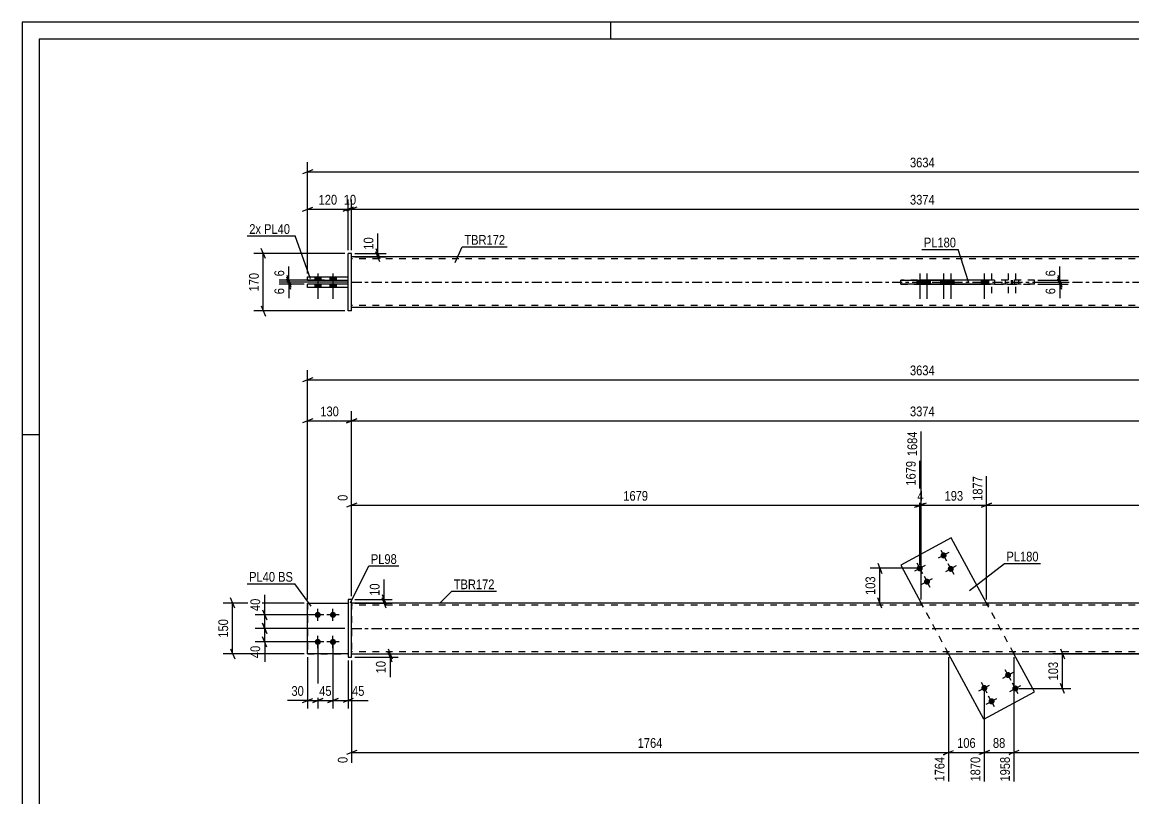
# Model space of a CAD drawing. Header units: millimetres. Extents: x 0 to 594, y 0 to 420.
# Drawn here: x 0 to 328.3, y 190.8 to 420 of the extents above; entities that cross this region are included whole.
import ezdxf

# ---------------------------------------------------------------- set-up
doc = ezdxf.new("R2010")
doc.units = ezdxf.units.MM
doc.linetypes.add('DXK_LINE_DOT2', pattern=[3.9198, 1.9599, -1.9599])
doc.linetypes.add('DXK_LINE_DOT3', pattern=[5.9187, 2.979, -0.9799, 0.9799, -0.9799])
doc.styles.add('Arial Narrow', font='ARIALN.TTF', dxfattribs={"height": 0.2})

# ---------------------------------------------------------------- blocks, each defined once
blk = doc.blocks.new('Unknown-580873524-1130')
at = {"color": 5, "linetype": 'Continuous'}
for p, q in [((594, 420), (0, 420)), ((0, 420), (0, 0)), ((174, 415), (174, 420)), ((589, 415), (5, 415)), ((5, 415), (5, 5)), ((5, 298), (0, 298))]:
    blk.add_line(p, q, dxfattribs=at)
blk = doc.blocks.new('Bolt-580873524-1673 - 1670')
at = {"linetype": 'Continuous'}
for points in [[(290.63, 226.61, -1), (292.21, 227.47, -1)], [(283.59, 222.81, -1), (285.17, 223.67, -1)], [(292.76, 222.65, -1), (294.35, 223.51, -1)], [(285.72, 218.85, -1), (287.31, 219.71, -1)]]:
    blk.add_hatch(color=1, dxfattribs=at).paths.add_polyline_path(points)
at = {"color": 1, "linetype": 'Continuous'}
for p, q in [((289.83, 226.18), (293, 227.89)), ((292.27, 225.45), (290.56, 228.62)), ((282.79, 222.38), (285.96, 224.09)), ((285.23, 221.66), (283.52, 224.82)), ((291.97, 222.22), (295.14, 223.93)), ((294.41, 221.49), (292.7, 224.66)), ((284.93, 218.42), (288.1, 220.13)), ((287.37, 217.69), (285.66, 220.86))]:
    blk.add_line(p, q, dxfattribs=at)
blk = doc.blocks.new('Bolt-580873524-1672 - 1670')
at = {"linetype": 'Continuous'}
for points in [[(273.13, 262.83, -1), (271.54, 261.97, -1)], [(266.09, 259.03, -1), (264.5, 258.18, -1)], [(275.26, 258.87, -1), (273.68, 258.01, -1)], [(268.22, 255.07, -1), (266.64, 254.22, -1)]]:
    blk.add_hatch(color=1, dxfattribs=at).paths.add_polyline_path(points)
at = {"color": 1, "linetype": 'Continuous'}
for p, q in [((273.92, 263.26), (270.75, 261.55)), ((271.48, 263.99), (273.19, 260.82)), ((266.88, 259.46), (263.71, 257.75)), ((264.44, 260.19), (266.15, 257.02)), ((273.62, 260.03), (275.33, 256.86)), ((266.58, 256.23), (268.29, 253.06)), ((276.05, 259.3), (272.89, 257.59)), ((269.01, 255.5), (265.85, 253.79))]:
    blk.add_line(p, q, dxfattribs=at)
blk = doc.blocks.new('Part-580873524-1684 - 1670')
at = {"color": 2, "linetype": 'Continuous'}
for p, q in [((434.77, 248.34), (97.36, 248.34)), ((97.36, 233.34), (434.77, 233.34))]:
    blk.add_line(p, q, dxfattribs=at)
at = {"color": 7, "linetype": 'DXK_LINE_DOT2'}
for p, q in [((97.36, 248.34), (97.36, 233.34)), ((434.77, 247.74), (97.36, 247.74)), ((265.62, 248.34), (265.62, 247.74)), ((285.46, 248.34), (285.46, 247.74)), ((434.77, 233.94), (97.36, 233.94)), ((273.39, 233.34), (273.39, 233.94)), ((293.23, 233.34), (293.23, 233.94))]:
    blk.add_line(p, q, dxfattribs=at)
at = {"color": 7, "linetype": 'DXK_LINE_DOT3'}
blk.add_line((97.36, 240.84), (434.77, 240.84), dxfattribs=at)
blk = doc.blocks.new('Part-580873524-1700 - 1670')
at = {"color": 2, "linetype": 'Continuous'}
for p, q in [((84.36, 233.34), (84.36, 248.34)), ((84.36, 248.34), (96.36, 248.34)), ((96.36, 233.34), (84.36, 233.34))]:
    blk.add_line(p, q, dxfattribs=at)
at = {"color": 7, "linetype": 'DXK_LINE_DOT2'}
blk.add_line((96.36, 248.34), (96.36, 233.34), dxfattribs=at)
blk = doc.blocks.new('Part-580873524-1705 - 1670')
at = {"color": 7, "linetype": 'DXK_LINE_DOT2'}
for p, q in [((84.36, 248.34), (84.36, 233.34)), ((84.36, 248.34), (96.36, 248.34)), ((96.36, 248.34), (96.36, 233.34)), ((84.36, 233.34), (96.36, 233.34))]:
    blk.add_line(p, q, dxfattribs=at)
blk = doc.blocks.new('Part-580873524-1710 - 1670')
at = {"color": 2, "linetype": 'Continuous'}
for p, q in [((97.36, 249.34), (96.36, 249.34)), ((96.36, 249.34), (96.36, 232.34)), ((97.36, 232.34), (97.36, 249.34)), ((96.36, 232.34), (97.36, 232.34))]:
    blk.add_line(p, q, dxfattribs=at)
blk = doc.blocks.new('Part-580873524-1715 - 1670')
at = {"color": 2, "linetype": 'Continuous'}
for p, q in [((274.63, 267.62), (259.67, 259.55)), ((285.04, 248.34), (274.63, 267.62)), ((259.67, 259.55), (265.72, 248.34)), ((284.22, 214.06), (273.81, 233.34)), ((299.18, 222.14), (293.13, 233.34)), ((284.22, 214.06), (299.18, 222.14))]:
    blk.add_line(p, q, dxfattribs=at)
at = {"color": 7, "linetype": 'DXK_LINE_DOT2'}
for p, q in [((273.81, 233.34), (265.72, 248.34)), ((293.13, 233.34), (285.04, 248.34))]:
    blk.add_line(p, q, dxfattribs=at)
blk = doc.blocks.new('Bolt-580873524-1717 - 1670')
at = {"linetype": 'Continuous'}
for points in [[(87.36, 243.94, -1), (87.36, 245.74, -1)], [(91.86, 243.94, -1), (91.86, 245.74, -1)], [(87.36, 235.94, -1), (87.36, 237.74, -1)], [(91.86, 235.94, -1), (91.86, 237.74, -1)]]:
    blk.add_hatch(color=1, dxfattribs=at).paths.add_polyline_path(points)
at = {"color": 1, "linetype": 'Continuous'}
for p, q in [((87.36, 243.04), (87.36, 246.64)), ((91.86, 243.04), (91.86, 246.64)), ((89.16, 244.84), (85.56, 244.84)), ((93.66, 244.84), (90.06, 244.84)), ((89.16, 236.84), (85.56, 236.84)), ((87.36, 235.04), (87.36, 238.64)), ((93.66, 236.84), (90.06, 236.84)), ((91.86, 235.04), (91.86, 238.64))]:
    blk.add_line(p, q, dxfattribs=at)
blk = doc.blocks.new('Part-580873524-1418 - 1367')
at = {"color": 2, "linetype": 'Continuous'}
for p, q in [((84.36, 341.55), (84.36, 342.55)), ((96.36, 342.55), (84.36, 342.55)), ((96.36, 341.55), (84.36, 341.55))]:
    blk.add_line(p, q, dxfattribs=at)
at = {"color": 7, "linetype": 'DXK_LINE_DOT2'}
blk.add_line((96.36, 341.55), (96.36, 342.55), dxfattribs=at)
blk = doc.blocks.new('Bolt-580873524-1370 - 1367')
at = {"linetype": 'Continuous'}
for points in [[(86.46, 343.75), (88.26, 343.75), (88.26, 344.75), (86.46, 344.75)], [(86.46, 343.75), (88.26, 343.75), (88.26, 344.75), (86.46, 344.75)], [(90.96, 343.75), (92.76, 343.75), (92.76, 344.75), (90.96, 344.75)], [(90.96, 343.75), (92.76, 343.75), (92.76, 344.75), (90.96, 344.75)], [(86.46, 341.55), (88.26, 341.55), (88.26, 342.55), (86.46, 342.55)], [(86.46, 341.55), (88.26, 341.55), (88.26, 342.55), (86.46, 342.55)], [(90.96, 341.55), (92.76, 341.55), (92.76, 342.55), (90.96, 342.55)], [(90.96, 341.55), (92.76, 341.55), (92.76, 342.55), (90.96, 342.55)]]:
    blk.add_hatch(color=1, dxfattribs=at).paths.add_polyline_path(points)
at = {"color": 1, "linetype": 'Continuous'}
for p, q in [((86.46, 344.75), (86.46, 343.75)), ((86.46, 344.75), (86.46, 343.75)), ((87.36, 345.75), (87.36, 338.25)), ((87.36, 345.75), (87.36, 338.25)), ((88.26, 344.75), (88.26, 343.75)), ((88.26, 344.75), (88.26, 343.75)), ((90.96, 344.75), (90.96, 343.75)), ((90.96, 344.75), (90.96, 343.75)), ((91.86, 345.75), (91.86, 338.25)), ((91.86, 345.75), (91.86, 338.25)), ((92.76, 344.75), (92.76, 343.75)), ((92.76, 344.75), (92.76, 343.75)), ((86.46, 342.55), (86.46, 341.55)), ((86.46, 342.55), (86.46, 341.55)), ((88.26, 342.55), (88.26, 341.55)), ((88.26, 342.55), (88.26, 341.55)), ((90.96, 342.55), (90.96, 341.55)), ((90.96, 342.55), (90.96, 341.55)), ((92.76, 342.55), (92.76, 341.55)), ((92.76, 342.55), (92.76, 341.55))]:
    blk.add_line(p, q, dxfattribs=at)
blk = doc.blocks.new('Bolt-580873524-1435 - 1367')
at = {"linetype": 'Continuous'}
blk.add_hatch(color=1, dxfattribs=at).paths.add_polyline_path([(283.48, 342.55), (285.28, 342.55), (285.28, 343.75), (283.48, 343.75)])
at = {"color": 1, "linetype": 'Continuous'}
for p, q in [((284.38, 345.75), (284.38, 338.25)), ((283.48, 343.75), (283.48, 342.55)), ((285.28, 343.75), (285.28, 342.55))]:
    blk.add_line(p, q, dxfattribs=at)
at = {"color": 1, "linetype": 'DXK_LINE_DOT2'}
for p, q in [((286.51, 345.75), (286.51, 338.25)), ((291.42, 345.75), (291.42, 338.25)), ((293.55, 345.75), (293.55, 338.25)), ((285.61, 343.75), (285.61, 342.55)), ((287.41, 343.75), (287.41, 342.55)), ((290.52, 343.75), (290.52, 342.55)), ((292.32, 343.75), (292.32, 342.55)), ((292.65, 343.75), (292.65, 342.55)), ((294.45, 343.75), (294.45, 342.55))]:
    blk.add_line(p, q, dxfattribs=at)
blk = doc.blocks.new('Part-580873524-1456 - 1367')
at = {"color": 2, "linetype": 'Continuous'}
for p, q in [((434.77, 350.65), (97.36, 350.65)), ((265.62, 343.75), (265.62, 343.85)), ((265.62, 343.85), (285.46, 343.85)), ((265.62, 342.55), (265.62, 342.45)), ((285.46, 342.45), (265.62, 342.45)), ((273.39, 343.85), (273.39, 343.75)), ((273.39, 342.55), (273.39, 342.45)), ((285.46, 343.85), (285.46, 342.45)), ((434.77, 335.65), (97.36, 335.65))]:
    blk.add_line(p, q, dxfattribs=at)
at = {"color": 7, "linetype": 'DXK_LINE_DOT2'}
for p, q in [((97.36, 335.65), (97.36, 350.65)), ((434.77, 350.05), (97.36, 350.05)), ((265.62, 342.45), (265.62, 343.75)), ((273.39, 342.45), (273.39, 343.75)), ((285.46, 343.85), (293.23, 343.85)), ((293.23, 342.45), (285.46, 342.45)), ((293.23, 343.85), (293.23, 342.45)), ((434.77, 336.25), (97.36, 336.25))]:
    blk.add_line(p, q, dxfattribs=at)
at = {"color": 7, "linetype": 'DXK_LINE_DOT3'}
blk.add_line((97.36, 343.15), (434.77, 343.15), dxfattribs=at)
blk = doc.blocks.new('Part-580873524-1413 - 1367')
at = {"color": 2, "linetype": 'Continuous'}
for p, q in [((84.36, 343.75), (84.36, 344.75)), ((84.36, 344.75), (96.36, 344.75)), ((84.36, 343.75), (96.36, 343.75))]:
    blk.add_line(p, q, dxfattribs=at)
at = {"color": 7, "linetype": 'DXK_LINE_DOT2'}
blk.add_line((96.36, 343.75), (96.36, 344.75), dxfattribs=at)
blk = doc.blocks.new('Part-580873524-1397 - 1367')
at = {"color": 2, "linetype": 'Continuous'}
for p, q in [((259.67, 342.55), (259.67, 343.75)), ((259.67, 343.75), (274.63, 343.75)), ((274.63, 342.55), (259.67, 342.55)), ((274.63, 342.55), (274.63, 343.75)), ((285.46, 343.75), (274.63, 343.75)), ((285.46, 342.55), (274.63, 342.55))]:
    blk.add_line(p, q, dxfattribs=at)
at = {"color": 7, "linetype": 'DXK_LINE_DOT2'}
for p, q in [((284.22, 343.75), (259.67, 343.75)), ((259.67, 342.55), (284.22, 342.55)), ((284.22, 342.55), (284.22, 343.75)), ((299.18, 343.75), (284.22, 343.75)), ((284.22, 342.55), (299.18, 342.55)), ((299.18, 343.75), (285.46, 343.75)), ((299.18, 342.55), (285.46, 342.55)), ((299.18, 342.55), (299.18, 343.75))]:
    blk.add_line(p, q, dxfattribs=at)
blk = doc.blocks.new('Part-580873524-1398 - 1367')
at = {"color": 2, "linetype": 'Continuous'}
for p, q in [((97.36, 351.65), (96.36, 351.65)), ((96.36, 334.65), (96.36, 351.65)), ((97.36, 334.65), (97.36, 351.65)), ((97.36, 334.65), (96.36, 334.65))]:
    blk.add_line(p, q, dxfattribs=at)
blk = doc.blocks.new('Bolt-580873524-1436 - 1367')
at = {"linetype": 'Continuous'}
for points in [[(266.19, 343.75), (264.39, 343.75), (264.39, 342.55), (266.19, 342.55)], [(268.33, 343.75), (266.53, 343.75), (266.53, 342.55), (268.33, 342.55)], [(273.23, 343.75), (271.43, 343.75), (271.43, 342.55), (273.23, 342.55)], [(275.37, 343.75), (273.57, 343.75), (273.57, 342.55), (275.37, 342.55)]]:
    blk.add_hatch(color=1, dxfattribs=at).paths.add_polyline_path(points)
at = {"color": 1, "linetype": 'Continuous'}
for p, q in [((265.29, 345.75), (265.29, 338.25)), ((267.43, 345.75), (267.43, 338.25)), ((272.33, 345.75), (272.33, 338.25)), ((274.47, 345.75), (274.47, 338.25)), ((264.39, 343.75), (264.39, 342.55)), ((266.19, 343.75), (266.19, 342.55)), ((266.53, 343.75), (266.53, 342.55)), ((268.33, 343.75), (268.33, 342.55)), ((271.43, 343.75), (271.43, 342.55)), ((273.23, 343.75), (273.23, 342.55)), ((273.57, 343.75), (273.57, 342.55)), ((275.37, 343.75), (275.37, 342.55))]:
    blk.add_line(p, q, dxfattribs=at)
blk = doc.blocks.new('StraightDimension-580873524-2749 - 1670')
at = {"color": 7, "linetype": 'Continuous'}
for p, q in [((265.29, 259.6), (265.29, 290.35)), ((97.36, 250.34), (97.36, 280.36)), ((98.86, 277.83), (95.86, 276.63)), ((97.36, 277.23), (265.29, 277.23)), ((263.79, 276.63), (266.79, 277.83))]:
    blk.add_line(p, q, dxfattribs=at)
at = {"color": 0, "linetype": 'Continuous'}
for points in [[(264.69, 290.95), (260.49, 290.95), (260.49, 282.43), (264.69, 282.43)], [(96.76, 280.96), (92.56, 280.96), (92.56, 277.93), (96.76, 277.93)]]:
    blk.add_wipeout(points, dxfattribs=at)
at = {"color": 0}
blk.add_wipeout([(185.59, 277.98), (185.59, 282.18), (177.07, 282.18), (177.07, 277.98)], dxfattribs=at)
at = {"color": 3, "linetype": 'Continuous', "style": 'Arial Narrow'}
for s, height, p in [('1679', 2.863, (264.09, 283.03)), ('0', 2.86, (96.16, 278.53))]:
    blk.add_text(s, height=height, rotation=90.0002, dxfattribs=at).set_placement(p)
at = {"color": 3, "style": 'Arial Narrow'}
blk.add_text('1679', height=2.863, dxfattribs=at).set_placement((177.67, 278.58))
blk = doc.blocks.new('StraightDimension-580873524-2748 - 1670')
at = {"color": 7, "linetype": 'Continuous'}
for p, q in [((265.72, 249.34), (265.72, 299.05)), ((265.29, 259.6), (265.29, 290.35)), ((263.79, 276.63), (266.79, 277.83)), ((267.22, 277.83), (264.22, 276.63)), ((265.29, 277.23), (265.72, 277.23))]:
    blk.add_line(p, q, dxfattribs=at)
at = {"color": 0, "linetype": 'Continuous'}
blk.add_wipeout([(265.12, 299.65), (260.92, 299.65), (260.92, 291.13), (265.12, 291.13)], dxfattribs=at)
at = {"color": 0}
blk.add_wipeout([(267.02, 277.98), (267.02, 282.18), (263.99, 282.18), (263.99, 277.98)], dxfattribs=at)
at = {"color": 3, "linetype": 'Continuous', "style": 'Arial Narrow'}
blk.add_text('1684', height=2.863, rotation=90.0002, dxfattribs=at).set_placement((264.52, 291.73))
at = {"color": 3, "style": 'Arial Narrow'}
blk.add_text('4', height=2.86, dxfattribs=at).set_placement((264.59, 278.58))
blk = doc.blocks.new('StraightDimension-580873524-1875 - 1670')
at = {"color": 7, "linetype": 'Continuous'}
for p, q in [((98.36, 233.34), (111.17, 233.34)), ((108.17, 234.84), (109.37, 231.84)), ((109.37, 230.84), (108.17, 233.84)), ((108.77, 232.34), (108.77, 233.34)), ((98.36, 232.34), (111.17, 232.34))]:
    blk.add_line(p, q, dxfattribs=at)
at = {"color": 0}
blk.add_wipeout([(108.02, 231.82), (103.82, 231.82), (103.82, 226.96), (108.02, 226.96)], dxfattribs=at)
at = {"color": 7, "linetype": 'Continuous'}
blk.add_line((108.77, 232.34), (108.77, 226.43), dxfattribs=at)
blk.add_line((108.77, 232.34), (108.77, 226.43), dxfattribs=at)
at = {"color": 3, "style": 'Arial Narrow'}
blk.add_text('10', height=2.863, rotation=90.0002, dxfattribs=at).set_placement((107.42, 227.56))
blk = doc.blocks.new('StraightDimension-580873524-1893 - 1670')
at = {"color": 7, "linetype": 'Continuous'}
for p, q in [((95.36, 240.84), (68.82, 240.84)), ((71.07, 242.34), (72.27, 239.34)), ((71.67, 236.84), (71.67, 240.84)), ((86.36, 236.84), (68.82, 236.84)), ((72.27, 235.34), (71.07, 238.34))]:
    blk.add_line(p, q, dxfattribs=at)
at = {"color": 0}
blk.add_wipeout([(70.92, 236.32), (66.72, 236.32), (66.72, 231.46), (70.92, 231.46)], dxfattribs=at)
at = {"color": 7, "linetype": 'Continuous'}
blk.add_line((71.67, 236.84), (71.67, 230.93), dxfattribs=at)
blk.add_line((71.67, 236.84), (71.67, 230.93), dxfattribs=at)
at = {"color": 3, "style": 'Arial Narrow'}
blk.add_text('40', height=2.863, rotation=90.0002, dxfattribs=at).set_placement((70.32, 232.06))
blk = doc.blocks.new('StraightDimension-580873524-1955 - 1670')
at = {"color": 7, "linetype": 'Continuous'}
for p, q in [((62.8, 246.84), (61.6, 249.84)), ((83.36, 248.34), (59.35, 248.34)), ((62.2, 233.34), (62.2, 248.34)), ((83.36, 233.34), (59.35, 233.34)), ((61.6, 234.84), (62.8, 231.84))]:
    blk.add_line(p, q, dxfattribs=at)
at = {"color": 0}
blk.add_wipeout([(61.45, 244.18), (57.25, 244.18), (57.25, 237.5), (61.45, 237.5)], dxfattribs=at)
at = {"color": 3, "style": 'Arial Narrow'}
blk.add_text('150', height=2.863, rotation=90.0002, dxfattribs=at).set_placement((60.85, 238.1))
blk = doc.blocks.new('StraightDimension-580873524-1969 - 1670')
at = {"color": 7, "linetype": 'Continuous'}
for p, q in [((416.54, 233.34), (304.67, 233.34)), ((306.92, 234.84), (308.12, 231.84)), ((307.52, 223.08), (307.52, 233.34)), ((308.12, 221.58), (306.92, 224.58)), ((294.55, 223.08), (309.92, 223.08))]:
    blk.add_line(p, q, dxfattribs=at)
at = {"color": 0}
blk.add_wipeout([(306.77, 231.55), (302.57, 231.55), (302.57, 224.87), (306.77, 224.87)], dxfattribs=at)
at = {"color": 3, "style": 'Arial Narrow'}
blk.add_text('103', height=2.863, rotation=90.0002, dxfattribs=at).set_placement((306.17, 225.47))
blk = doc.blocks.new('StraightDimension-580873524-2016 - 1670')
at = {"color": 7, "linetype": 'Continuous'}
for p, q in [((85.86, 302.79), (82.86, 301.59)), ((84.36, 249.34), (84.36, 305.04)), ((84.36, 302.19), (97.36, 302.19)), ((95.86, 301.59), (98.86, 302.79)), ((97.36, 250.34), (97.36, 305.04))]:
    blk.add_line(p, q, dxfattribs=at)
at = {"color": 0}
blk.add_wipeout([(94.21, 302.94), (94.21, 307.14), (87.52, 307.14), (87.52, 302.94)], dxfattribs=at)
at = {"color": 3, "style": 'Arial Narrow'}
blk.add_text('130', height=2.863, dxfattribs=at).set_placement((88.12, 303.54))
blk = doc.blocks.new('StraightDimension-580873524-1902 - 1670')
at = {"color": 7, "linetype": 'Continuous'}
for p, q in [((71.07, 246.34), (72.27, 243.34)), ((86.36, 244.84), (68.82, 244.84)), ((71.67, 240.84), (71.67, 244.84)), ((95.36, 240.84), (68.82, 240.84)), ((72.27, 239.34), (71.07, 242.34))]:
    blk.add_line(p, q, dxfattribs=at)
at = {"color": 0}
blk.add_wipeout([(70.92, 250.22), (66.72, 250.22), (66.72, 245.37), (70.92, 245.37)], dxfattribs=at)
at = {"color": 7, "linetype": 'Continuous'}
blk.add_line((71.67, 244.84), (71.67, 250.75), dxfattribs=at)
blk.add_line((71.67, 244.84), (71.67, 250.75), dxfattribs=at)
at = {"color": 3, "style": 'Arial Narrow'}
blk.add_text('40', height=2.863, rotation=90.0002, dxfattribs=at).set_placement((70.32, 245.97))
blk = doc.blocks.new('StraightDimension-580873524-1848 - 1670')
at = {"color": 7, "linetype": 'Continuous'}
for p, q in [((293.13, 232.34), (293.13, 195.58)), ((284.38, 222.24), (284.38, 195.58)), ((282.88, 203.59), (285.88, 204.79)), ((284.38, 204.19), (293.13, 204.19)), ((294.63, 204.79), (291.63, 203.59))]:
    blk.add_line(p, q, dxfattribs=at)
at = {"color": 0}
blk.add_wipeout([(291.18, 204.94), (291.18, 209.14), (286.33, 209.14), (286.33, 204.94)], dxfattribs=at)
at = {"color": 3, "style": 'Arial Narrow'}
blk.add_text('88', height=2.863, dxfattribs=at).set_placement((286.93, 205.54))
at = {"color": 0, "linetype": 'Continuous'}
blk.add_wipeout([(292.53, 203.49), (288.33, 203.49), (288.33, 194.98), (292.53, 194.98)], dxfattribs=at)
at = {"color": 3, "linetype": 'Continuous', "style": 'Arial Narrow'}
blk.add_text('1958', height=2.863, rotation=90.0002, dxfattribs=at).set_placement((291.93, 195.58))
blk = doc.blocks.new('StraightDimension-580873524-2024 - 1670')
at = {"color": 7, "linetype": 'Continuous'}
for p, q in [((98.86, 302.79), (95.86, 301.59)), ((97.36, 250.34), (97.36, 305.04)), ((97.36, 302.19), (434.77, 302.19))]:
    blk.add_line(p, q, dxfattribs=at)
at = {"color": 0}
blk.add_wipeout([(270.32, 302.94), (270.32, 307.14), (261.81, 307.14), (261.81, 302.94)], dxfattribs=at)
at = {"color": 3, "style": 'Arial Narrow'}
blk.add_text('3374', height=2.863, dxfattribs=at).set_placement((262.41, 303.54))
blk = doc.blocks.new('StraightDimension-580873524-1719 - 1670')
at = {"color": 7, "linetype": 'Continuous'}
for p, q in [((84.36, 249.34), (84.36, 317.16)), ((85.86, 314.91), (82.86, 313.71)), ((84.36, 314.31), (447.77, 314.31))]:
    blk.add_line(p, q, dxfattribs=at)
at = {"color": 0}
blk.add_wipeout([(270.32, 315.06), (270.32, 319.26), (261.81, 319.26), (261.81, 315.06)], dxfattribs=at)
at = {"color": 3, "style": 'Arial Narrow'}
blk.add_text('3634', height=2.863, dxfattribs=at).set_placement((262.41, 315.66))
blk = doc.blocks.new('StraightDimension-580873524-1733 - 1670')
at = {"color": 7, "linetype": 'Continuous'}
for p, q in [((252.88, 260.1), (254.08, 257.1)), ((264.29, 258.6), (250.63, 258.6)), ((253.48, 248.34), (253.48, 258.6)), ((254.08, 246.84), (252.88, 249.84)), ((260.37, 248.34), (250.63, 248.34))]:
    blk.add_line(p, q, dxfattribs=at)
at = {"color": 0}
blk.add_wipeout([(252.73, 256.81), (248.53, 256.81), (248.53, 250.13), (252.73, 250.13)], dxfattribs=at)
at = {"color": 3, "style": 'Arial Narrow'}
blk.add_text('103', height=2.863, rotation=90.0002, dxfattribs=at).set_placement((252.13, 250.73))
blk = doc.blocks.new('StraightDimension-580873524-2746 - 1670')
at = {"color": 7, "linetype": 'Continuous'}
for p, q in [((285.04, 249.34), (285.04, 285.85)), ((434.77, 250.34), (434.77, 285.85)), ((286.54, 277.83), (283.54, 276.63)), ((285.04, 277.23), (434.77, 277.23)), ((433.27, 276.63), (436.27, 277.83))]:
    blk.add_line(p, q, dxfattribs=at)
at = {"color": 0, "linetype": 'Continuous'}
blk.add_wipeout([(434.17, 286.45), (429.97, 286.45), (429.97, 277.93), (434.17, 277.93)], dxfattribs=at)
at = {"color": 0}
blk.add_wipeout([(364.16, 277.98), (364.16, 282.18), (355.65, 282.18), (355.65, 277.98)], dxfattribs=at)
at = {"color": 3, "linetype": 'Continuous', "style": 'Arial Narrow'}
blk.add_text('3374', height=2.863, rotation=90.0002, dxfattribs=at).set_placement((433.57, 278.53))
at = {"color": 3, "style": 'Arial Narrow'}
blk.add_text('1497', height=2.863, dxfattribs=at).set_placement((356.25, 278.58))
blk = doc.blocks.new('StraightDimension-580873524-1797 - 1670')
at = {"color": 7, "linetype": 'Continuous'}
for p, q in [((87.36, 235.84), (87.36, 217.17)), ((84.36, 232.34), (84.36, 217.17)), ((82.86, 218.97), (85.86, 220.17)), ((88.86, 220.17), (85.86, 218.97)), ((84.36, 219.57), (87.36, 219.57))]:
    blk.add_line(p, q, dxfattribs=at)
at = {"color": 0}
blk.add_wipeout([(83.84, 220.32), (83.84, 224.52), (78.98, 224.52), (78.98, 220.32)], dxfattribs=at)
at = {"color": 7, "linetype": 'Continuous'}
blk.add_line((84.36, 219.57), (78.46, 219.57), dxfattribs=at)
blk.add_line((84.36, 219.57), (78.46, 219.57), dxfattribs=at)
at = {"color": 3, "style": 'Arial Narrow'}
blk.add_text('30', height=2.863, dxfattribs=at).set_placement((79.58, 220.92))
blk = doc.blocks.new('StraightDimension-580873524-1807 - 1670')
at = {"color": 7, "linetype": 'Continuous'}
for p, q in [((87.36, 235.84), (87.36, 217.17)), ((91.86, 235.84), (91.86, 217.17)), ((85.86, 218.97), (88.86, 220.17)), ((93.36, 220.17), (90.36, 218.97)), ((87.36, 219.57), (91.86, 219.57))]:
    blk.add_line(p, q, dxfattribs=at)
at = {"color": 0}
blk.add_wipeout([(92.04, 220.32), (92.04, 224.52), (87.19, 224.52), (87.19, 220.32)], dxfattribs=at)
at = {"color": 3, "style": 'Arial Narrow'}
blk.add_text('45', height=2.863, dxfattribs=at).set_placement((87.79, 220.92))
blk = doc.blocks.new('StraightDimension-580873524-1814 - 1670')
at = {"color": 7, "linetype": 'Continuous'}
for p, q in [((91.86, 235.84), (91.86, 217.17)), ((96.36, 231.34), (96.36, 217.17)), ((90.36, 218.97), (93.36, 220.17)), ((97.86, 220.17), (94.86, 218.97)), ((91.86, 219.57), (96.36, 219.57))]:
    blk.add_line(p, q, dxfattribs=at)
at = {"color": 0}
blk.add_wipeout([(101.75, 220.32), (101.75, 224.52), (96.89, 224.52), (96.89, 220.32)], dxfattribs=at)
at = {"color": 7, "linetype": 'Continuous'}
blk.add_line((96.36, 219.57), (102.27, 219.57), dxfattribs=at)
blk.add_line((96.36, 219.57), (102.27, 219.57), dxfattribs=at)
at = {"color": 3, "style": 'Arial Narrow'}
blk.add_text('45', height=2.863, dxfattribs=at).set_placement((97.49, 220.92))
blk = doc.blocks.new('StraightDimension-580873524-1822 - 1670')
at = {"color": 7, "linetype": 'Continuous'}
for p, q in [((97.36, 231.34), (97.36, 201.06)), ((273.81, 232.34), (273.81, 195.58)), ((98.86, 204.79), (95.86, 203.59)), ((97.36, 204.19), (273.81, 204.19)), ((272.31, 203.59), (275.31, 204.79))]:
    blk.add_line(p, q, dxfattribs=at)
at = {"color": 0}
blk.add_wipeout([(189.84, 204.94), (189.84, 209.14), (181.33, 209.14), (181.33, 204.94)], dxfattribs=at)
at = {"color": 0, "linetype": 'Continuous'}
for points in [[(96.76, 203.49), (92.56, 203.49), (92.56, 200.46), (96.76, 200.46)], [(273.21, 203.49), (269.01, 203.49), (269.01, 194.98), (273.21, 194.98)]]:
    blk.add_wipeout(points, dxfattribs=at)
at = {"color": 3, "style": 'Arial Narrow'}
blk.add_text('1764', height=2.863, dxfattribs=at).set_placement((181.93, 205.54))
at = {"color": 3, "linetype": 'Continuous', "style": 'Arial Narrow'}
for s, height, p in [('0', 2.86, (96.16, 201.06)), ('1764', 2.863, (272.61, 195.58))]:
    blk.add_text(s, height=height, rotation=90.0002, dxfattribs=at).set_placement(p)
blk = doc.blocks.new('StraightDimension-580873524-1834 - 1670')
at = {"color": 7, "linetype": 'Continuous'}
for p, q in [((273.81, 232.34), (273.81, 195.58)), ((284.38, 222.24), (284.38, 195.58)), ((272.31, 203.59), (275.31, 204.79)), ((273.81, 204.19), (284.38, 204.19)), ((285.88, 204.79), (282.88, 203.59))]:
    blk.add_line(p, q, dxfattribs=at)
at = {"color": 0}
blk.add_wipeout([(282.44, 204.94), (282.44, 209.14), (275.75, 209.14), (275.75, 204.94)], dxfattribs=at)
at = {"color": 3, "style": 'Arial Narrow'}
blk.add_text('106', height=2.863, dxfattribs=at).set_placement((276.35, 205.54))
at = {"color": 0, "linetype": 'Continuous'}
blk.add_wipeout([(283.78, 203.49), (279.58, 203.49), (279.58, 194.98), (283.78, 194.98)], dxfattribs=at)
at = {"color": 3, "linetype": 'Continuous', "style": 'Arial Narrow'}
blk.add_text('1870', height=2.863, rotation=90.0002, dxfattribs=at).set_placement((283.18, 195.58))
blk = doc.blocks.new('StraightDimension-580873524-1862 - 1670')
at = {"color": 7, "linetype": 'Continuous'}
for p, q in [((293.13, 232.34), (293.13, 195.58)), ((434.77, 231.34), (434.77, 195.58)), ((294.63, 204.79), (291.63, 203.59)), ((293.13, 204.19), (434.77, 204.19)), ((433.27, 203.59), (436.27, 204.79))]:
    blk.add_line(p, q, dxfattribs=at)
at = {"color": 0}
blk.add_wipeout([(368.21, 204.94), (368.21, 209.14), (359.69, 209.14), (359.69, 204.94)], dxfattribs=at)
at = {"color": 0, "linetype": 'Continuous'}
blk.add_wipeout([(434.17, 203.49), (429.97, 203.49), (429.97, 194.98), (434.17, 194.98)], dxfattribs=at)
at = {"color": 3, "style": 'Arial Narrow'}
blk.add_text('1416', height=2.863, dxfattribs=at).set_placement((360.29, 205.54))
at = {"color": 3, "linetype": 'Continuous', "style": 'Arial Narrow'}
blk.add_text('3374', height=2.863, rotation=90.0002, dxfattribs=at).set_placement((433.57, 195.58))
blk = doc.blocks.new('StraightDimension-580873524-1884 - 1670')
at = {"color": 7, "linetype": 'Continuous'}
for p, q in [((106.36, 250.84), (107.56, 247.84)), ((107.56, 246.84), (106.36, 249.84)), ((98.36, 249.34), (109.36, 249.34)), ((98.36, 248.34), (109.36, 248.34)), ((106.96, 248.34), (106.96, 249.34))]:
    blk.add_line(p, q, dxfattribs=at)
at = {"color": 0}
blk.add_wipeout([(106.21, 254.72), (102.01, 254.72), (102.01, 249.87), (106.21, 249.87)], dxfattribs=at)
at = {"color": 7, "linetype": 'Continuous'}
blk.add_line((106.96, 249.34), (106.96, 255.25), dxfattribs=at)
blk.add_line((106.96, 249.34), (106.96, 255.25), dxfattribs=at)
at = {"color": 3, "style": 'Arial Narrow'}
blk.add_text('10', height=2.863, rotation=90.0002, dxfattribs=at).set_placement((105.61, 250.47))
blk = doc.blocks.new('StraightDimension-580873524-2747 - 1670')
at = {"color": 7, "linetype": 'Continuous'}
for p, q in [((265.72, 249.34), (265.72, 299.05)), ((285.04, 249.34), (285.04, 285.85)), ((267.22, 277.83), (264.22, 276.63)), ((265.72, 277.23), (285.04, 277.23)), ((283.54, 276.63), (286.54, 277.83))]:
    blk.add_line(p, q, dxfattribs=at)
at = {"color": 0}
blk.add_wipeout([(278.72, 277.98), (278.72, 282.18), (272.03, 282.18), (272.03, 277.98)], dxfattribs=at)
at = {"color": 3, "style": 'Arial Narrow'}
blk.add_text('193', height=2.863, dxfattribs=at).set_placement((272.63, 278.58))
at = {"color": 0, "linetype": 'Continuous'}
blk.add_wipeout([(284.44, 286.45), (280.24, 286.45), (280.24, 277.93), (284.44, 277.93)], dxfattribs=at)
at = {"color": 3, "linetype": 'Continuous', "style": 'Arial Narrow'}
blk.add_text('1877', height=2.863, rotation=90.0002, dxfattribs=at).set_placement((283.84, 278.53))
blk = doc.blocks.new('StraightDimension-580873524-1537 - 1367')
at = {"color": 7, "linetype": 'Continuous'}
for p, q in [((306.12, 345.25), (307.32, 342.25)), ((300.18, 343.75), (309.12, 343.75)), ((300.18, 343.15), (309.12, 343.15)), ((307.32, 341.65), (306.12, 344.65)), ((306.72, 343.15), (306.72, 343.75))]:
    blk.add_line(p, q, dxfattribs=at)
at = {"color": 0}
blk.add_wipeout([(305.97, 347.31), (301.77, 347.31), (301.77, 344.28), (305.97, 344.28)], dxfattribs=at)
at = {"color": 7, "linetype": 'Continuous'}
blk.add_line((306.72, 343.75), (306.72, 347.83), dxfattribs=at)
blk.add_line((306.72, 343.75), (306.72, 347.83), dxfattribs=at)
at = {"color": 3, "style": 'Arial Narrow'}
blk.add_text('6', height=2.86, rotation=90.0002, dxfattribs=at).set_placement((305.37, 344.88))
blk = doc.blocks.new('StraightDimension-580873524-1505 - 1367')
at = {"color": 7, "linetype": 'Continuous'}
for p, q in [((96.36, 343.15), (75.92, 343.15)), ((83.36, 342.55), (75.92, 342.55)), ((78.17, 344.65), (79.37, 341.65)), ((79.37, 341.05), (78.17, 344.05)), ((78.77, 342.55), (78.77, 343.15))]:
    blk.add_line(p, q, dxfattribs=at)
at = {"color": 0}
blk.add_wipeout([(78.02, 342.03), (73.82, 342.03), (73.82, 339), (78.02, 339)], dxfattribs=at)
at = {"color": 7, "linetype": 'Continuous'}
blk.add_line((78.77, 342.55), (78.77, 338.48), dxfattribs=at)
blk.add_line((78.77, 342.55), (78.77, 338.48), dxfattribs=at)
at = {"color": 3, "style": 'Arial Narrow'}
blk.add_text('6', height=2.86, rotation=90.0002, dxfattribs=at).set_placement((77.42, 339.6))
blk = doc.blocks.new('StraightDimension-580873524-1522 - 1367')
at = {"color": 7, "linetype": 'Continuous'}
for p, q in [((95.36, 351.65), (68.42, 351.65)), ((71.87, 350.15), (70.67, 353.15)), ((71.27, 334.65), (71.27, 351.65)), ((70.67, 336.15), (71.87, 333.15)), ((95.36, 334.65), (68.42, 334.65))]:
    blk.add_line(p, q, dxfattribs=at)
at = {"color": 0}
blk.add_wipeout([(70.52, 346.5), (66.32, 346.5), (66.32, 339.81), (70.52, 339.81)], dxfattribs=at)
at = {"color": 3, "style": 'Arial Narrow'}
blk.add_text('170', height=2.863, rotation=90.0002, dxfattribs=at).set_placement((69.92, 340.41))
blk = doc.blocks.new('StraightDimension-580873524-1468 - 1367')
at = {"color": 7, "linetype": 'Continuous'}
for p, q in [((98.36, 351.65), (107.54, 351.65)), ((104.54, 353.15), (105.74, 350.15)), ((105.74, 349.15), (104.54, 352.15)), ((105.14, 350.65), (105.14, 351.65)), ((98.36, 350.65), (107.54, 350.65))]:
    blk.add_line(p, q, dxfattribs=at)
at = {"color": 0}
blk.add_wipeout([(104.39, 357.04), (100.19, 357.04), (100.19, 352.18), (104.39, 352.18)], dxfattribs=at)
at = {"color": 7, "linetype": 'Continuous'}
blk.add_line((105.14, 351.65), (105.14, 357.56), dxfattribs=at)
blk.add_line((105.14, 351.65), (105.14, 357.56), dxfattribs=at)
at = {"color": 3, "style": 'Arial Narrow'}
blk.add_text('10', height=2.863, rotation=90.0002, dxfattribs=at).set_placement((103.79, 352.78))
blk = doc.blocks.new('StraightDimension-580873524-1486 - 1367')
at = {"color": 7, "linetype": 'Continuous'}
for p, q in [((78.17, 345.25), (79.37, 342.25)), ((89.36, 343.75), (75.92, 343.75)), ((96.36, 343.15), (75.92, 343.15)), ((79.37, 341.65), (78.17, 344.65)), ((78.77, 343.15), (78.77, 343.75))]:
    blk.add_line(p, q, dxfattribs=at)
at = {"color": 0}
blk.add_wipeout([(78.02, 347.31), (73.82, 347.31), (73.82, 344.28), (78.02, 344.28)], dxfattribs=at)
at = {"color": 7, "linetype": 'Continuous'}
blk.add_line((78.77, 343.75), (78.77, 347.83), dxfattribs=at)
blk.add_line((78.77, 343.75), (78.77, 347.83), dxfattribs=at)
at = {"color": 3, "style": 'Arial Narrow'}
blk.add_text('6', height=2.86, rotation=90.0002, dxfattribs=at).set_placement((77.42, 344.88))
blk = doc.blocks.new('StraightDimension-580873524-1533 - 1367')
at = {"color": 7, "linetype": 'Continuous'}
for p, q in [((300.18, 343.15), (309.12, 343.15)), ((300.18, 342.55), (309.12, 342.55)), ((306.12, 344.65), (307.32, 341.65)), ((307.32, 341.05), (306.12, 344.05)), ((306.72, 342.55), (306.72, 343.15))]:
    blk.add_line(p, q, dxfattribs=at)
at = {"color": 0}
blk.add_wipeout([(305.97, 342.03), (301.77, 342.03), (301.77, 339), (305.97, 339)], dxfattribs=at)
at = {"color": 7, "linetype": 'Continuous'}
blk.add_line((306.72, 342.55), (306.72, 338.48), dxfattribs=at)
blk.add_line((306.72, 342.55), (306.72, 338.48), dxfattribs=at)
at = {"color": 3, "style": 'Arial Narrow'}
blk.add_text('6', height=2.86, rotation=90.0002, dxfattribs=at).set_placement((305.37, 339.6))
blk = doc.blocks.new('StraightDimension-580873524-1542 - 1367')
at = {"color": 7, "linetype": 'Continuous'}
for p, q in [((84.36, 345.75), (84.36, 378.6)), ((85.86, 376.35), (82.86, 375.15)), ((84.36, 375.75), (447.77, 375.75))]:
    blk.add_line(p, q, dxfattribs=at)
at = {"color": 0}
blk.add_wipeout([(270.32, 376.5), (270.32, 380.7), (261.81, 380.7), (261.81, 376.5)], dxfattribs=at)
at = {"color": 3, "style": 'Arial Narrow'}
blk.add_text('3634', height=2.863, dxfattribs=at).set_placement((262.41, 377.1))
blk = doc.blocks.new('StraightDimension-580873524-1553 - 1367')
at = {"color": 7, "linetype": 'Continuous'}
for p, q in [((94.86, 364.15), (97.86, 365.35)), ((98.86, 365.35), (95.86, 364.15)), ((96.36, 352.65), (96.36, 367.6)), ((96.36, 364.75), (97.36, 364.75)), ((97.36, 352.65), (97.36, 367.6))]:
    blk.add_line(p, q, dxfattribs=at)
at = {"color": 0}
blk.add_wipeout([(99.29, 365.5), (99.29, 369.7), (94.44, 369.7), (94.44, 365.5)], dxfattribs=at)
at = {"color": 3, "style": 'Arial Narrow'}
blk.add_text('10', height=2.863, dxfattribs=at).set_placement((95.04, 366.1))
blk = doc.blocks.new('StraightDimension-580873524-1563 - 1367')
at = {"color": 7, "linetype": 'Continuous'}
for p, q in [((82.86, 364.15), (85.86, 365.35)), ((84.36, 345.75), (84.36, 367.6)), ((84.36, 364.75), (96.36, 364.75)), ((97.86, 365.35), (94.86, 364.15)), ((96.36, 352.65), (96.36, 367.6))]:
    blk.add_line(p, q, dxfattribs=at)
at = {"color": 0}
blk.add_wipeout([(93.71, 365.5), (93.71, 369.7), (87.02, 369.7), (87.02, 365.5)], dxfattribs=at)
at = {"color": 3, "style": 'Arial Narrow'}
blk.add_text('120', height=2.863, dxfattribs=at).set_placement((87.62, 366.1))
blk = doc.blocks.new('StraightDimension-580873524-1573 - 1367')
at = {"color": 7, "linetype": 'Continuous'}
for p, q in [((98.86, 365.35), (95.86, 364.15)), ((97.36, 352.65), (97.36, 367.6)), ((97.36, 364.75), (434.77, 364.75))]:
    blk.add_line(p, q, dxfattribs=at)
at = {"color": 0}
blk.add_wipeout([(270.32, 365.5), (270.32, 369.7), (261.81, 369.7), (261.81, 365.5)], dxfattribs=at)
at = {"color": 3, "style": 'Arial Narrow'}
blk.add_text('3374', height=2.863, dxfattribs=at).set_placement((262.41, 366.1))
blk = doc.blocks.new('Mark-580873524-1680 - 1670')
at = {"color": 0}
blk.add_wipeout([(139.61, 252.43), (139.61, 255.43), (127.55, 255.43), (127.55, 252.43)], dxfattribs=at)
blk.add_wipeout([(139.61, 252.43), (139.61, 255.43), (127.55, 255.43), (127.55, 252.43)], dxfattribs=at)
at = {"color": 30, "linetype": 'Continuous'}
for p, q in [((123.42, 248.29), (126.95, 251.83)), ((126.95, 251.83), (140.21, 251.83))]:
    blk.add_line(p, q, dxfattribs=at)
at = {"color": 3, "style": 'Arial Narrow'}
blk.add_text('TBR172', height=2.863, dxfattribs=at).set_placement((127.55, 252.43))
blk = doc.blocks.new('Mark-580873524-1706 - 1670')
at = {"color": 0}
blk.add_wipeout([(110.73, 259.89), (110.73, 262.89), (103.05, 262.89), (103.05, 259.89)], dxfattribs=at)
blk.add_wipeout([(110.73, 259.89), (110.73, 262.89), (103.05, 262.89), (103.05, 259.89)], dxfattribs=at)
at = {"color": 30, "linetype": 'Continuous'}
for p, q in [((97, 248.42), (102.45, 259.29)), ((102.45, 259.29), (111.33, 259.29))]:
    blk.add_line(p, q, dxfattribs=at)
at = {"color": 3, "style": 'Arial Narrow'}
blk.add_text('PL98', height=2.863, dxfattribs=at).set_placement((103.05, 259.89))
blk = doc.blocks.new('Mark-580873524-1711 - 1670')
at = {"color": 0}
blk.add_wipeout([(300.43, 260.64), (300.43, 263.64), (290.92, 263.64), (290.92, 260.64)], dxfattribs=at)
blk.add_wipeout([(300.43, 260.64), (300.43, 263.64), (290.92, 263.64), (290.92, 260.64)], dxfattribs=at)
at = {"color": 30, "linetype": 'Continuous'}
for p, q in [((279.97, 252.02), (290.32, 260.04)), ((290.32, 260.04), (301.03, 260.04))]:
    blk.add_line(p, q, dxfattribs=at)
at = {"color": 3, "style": 'Arial Narrow'}
blk.add_text('PL180', height=2.863, dxfattribs=at).set_placement((290.92, 260.64))
blk = doc.blocks.new('MarkSet-580873524-2058 - 1670')
at = {"color": 0}
blk.add_wipeout([(74.74, 254.64), (74.74, 257.64), (67.07, 257.64), (67.07, 254.64)], dxfattribs=at)
blk.add_wipeout([(74.74, 254.64), (74.74, 257.64), (67.07, 257.64), (67.07, 254.64)], dxfattribs=at)
blk.add_wipeout([(80.02, 254.64), (80.02, 257.64), (75.64, 257.64), (75.64, 254.64)], dxfattribs=at)
blk.add_wipeout([(80.02, 254.64), (80.02, 257.64), (75.64, 257.64), (75.64, 254.64)], dxfattribs=at)
at = {"color": 30, "linetype": 'Continuous'}
for p in [(66.47, 254.04), (85.4, 247.4)]:
    blk.add_line(p, (80.62, 254.04), dxfattribs=at)
at = {"color": 3, "style": 'Arial Narrow'}
for s, p in [('PL40', (67.07, 254.64)), ('BS', (75.64, 254.64))]:
    blk.add_text(s, height=2.863, dxfattribs=at).set_placement(p)
blk = doc.blocks.new('Mark-580873524-1392 - 1367')
at = {"color": 0}
blk.add_wipeout([(276.01, 353.45), (276.01, 356.45), (266.51, 356.45), (266.51, 353.45)], dxfattribs=at)
blk.add_wipeout([(276.01, 353.45), (276.01, 356.45), (266.51, 356.45), (266.51, 353.45)], dxfattribs=at)
at = {"color": 30, "linetype": 'Continuous'}
for p in [(265.91, 352.85), (279.68, 343.26)]:
    blk.add_line(p, (276.61, 352.85), dxfattribs=at)
at = {"color": 3, "style": 'Arial Narrow'}
blk.add_text('PL180', height=2.863, dxfattribs=at).set_placement((266.51, 353.45))
blk = doc.blocks.new('Mark-580873524-1452 - 1367')
at = {"color": 0}
blk.add_wipeout([(142.73, 354.23), (142.73, 357.23), (130.68, 357.23), (130.68, 354.23)], dxfattribs=at)
blk.add_wipeout([(142.73, 354.23), (142.73, 357.23), (130.68, 357.23), (130.68, 354.23)], dxfattribs=at)
at = {"color": 30, "linetype": 'Continuous'}
for p, q in [((127.97, 348.96), (130.08, 353.63)), ((130.08, 353.63), (143.33, 353.63))]:
    blk.add_line(p, q, dxfattribs=at)
at = {"color": 3, "style": 'Arial Narrow'}
blk.add_text('TBR172', height=2.863, dxfattribs=at).set_placement((130.68, 354.23))
blk = doc.blocks.new('MarkSet-580873524-1655 - 1367')
at = {"color": 0}
blk.add_wipeout([(70.58, 357.44), (70.58, 360.44), (67.11, 360.44), (67.11, 357.44)], dxfattribs=at)
blk.add_wipeout([(70.58, 357.44), (70.58, 360.44), (67.11, 360.44), (67.11, 357.44)], dxfattribs=at)
blk.add_wipeout([(79.16, 357.44), (79.16, 360.44), (71.48, 360.44), (71.48, 357.44)], dxfattribs=at)
blk.add_wipeout([(79.16, 357.44), (79.16, 360.44), (71.48, 360.44), (71.48, 357.44)], dxfattribs=at)
at = {"color": 30, "linetype": 'Continuous'}
for p in [(66.51, 356.84), (85.21, 344.14)]:
    blk.add_line(p, (80.66, 356.84), dxfattribs=at)
at = {"color": 3, "style": 'Arial Narrow'}
for s, p in [('2x', (67.11, 357.44)), ('PL40', (71.48, 357.44))]:
    blk.add_text(s, height=2.863, dxfattribs=at).set_placement(p)

msp = doc.modelspace()

# ---------------------------------------------------------------- block references
for name in ['Unknown-580873524-1130', 'Part-580873524-1398 - 1367', 'Part-580873524-1456 - 1367', 'Part-580873524-1413 - 1367', 'Bolt-580873524-1370 - 1367', 'Bolt-580873524-1436 - 1367', 'Bolt-580873524-1435 - 1367', 'Part-580873524-1418 - 1367', 'Part-580873524-1397 - 1367', 'Part-580873524-1715 - 1670', 'Bolt-580873524-1672 - 1670', 'Part-580873524-1700 - 1670', 'Part-580873524-1705 - 1670', 'Bolt-580873524-1717 - 1670', 'Part-580873524-1710 - 1670', 'Part-580873524-1684 - 1670', 'Bolt-580873524-1673 - 1670']:
    msp.add_blockref(name, (0, 0))

# ---------------------------------------------------------------- next in the draw order: block references
for name in ['StraightDimension-580873524-1468 - 1367', 'StraightDimension-580873524-1537 - 1367', 'StraightDimension-580873524-1505 - 1367', 'StraightDimension-580873524-2749 - 1670', 'StraightDimension-580873524-1893 - 1670', 'StraightDimension-580873524-1875 - 1670', 'StraightDimension-580873524-1969 - 1670']:
    msp.add_blockref(name, (0, 0))

# ---------------------------------------------------------------- next in the draw order: block references
for name in ['StraightDimension-580873524-1522 - 1367', 'StraightDimension-580873524-1533 - 1367', 'StraightDimension-580873524-2748 - 1670', 'StraightDimension-580873524-1955 - 1670', 'StraightDimension-580873524-1848 - 1670']:
    msp.add_blockref(name, (0, 0))

# ---------------------------------------------------------------- next in the draw order: block references
for name in ['StraightDimension-580873524-1486 - 1367', 'StraightDimension-580873524-2016 - 1670', 'StraightDimension-580873524-1797 - 1670', 'StraightDimension-580873524-1862 - 1670']:
    msp.add_blockref(name, (0, 0))

# ---------------------------------------------------------------- next in the draw order: block references
for name in ['StraightDimension-580873524-1542 - 1367', 'StraightDimension-580873524-1902 - 1670', 'StraightDimension-580873524-1807 - 1670']:
    msp.add_blockref(name, (0, 0))

# ---------------------------------------------------------------- next in the draw order: block references
for name in ['StraightDimension-580873524-1553 - 1367', 'StraightDimension-580873524-2024 - 1670', 'StraightDimension-580873524-1814 - 1670']:
    msp.add_blockref(name, (0, 0))

# ---------------------------------------------------------------- next in the draw order: block references
for name in ['StraightDimension-580873524-1563 - 1367', 'StraightDimension-580873524-1719 - 1670', 'StraightDimension-580873524-1822 - 1670']:
    msp.add_blockref(name, (0, 0))

# ---------------------------------------------------------------- next in the draw order: block references
for name in ['StraightDimension-580873524-1573 - 1367', 'MarkSet-580873524-1655 - 1367', 'StraightDimension-580873524-2746 - 1670', 'StraightDimension-580873524-1733 - 1670', 'MarkSet-580873524-2058 - 1670', 'StraightDimension-580873524-1884 - 1670', 'Mark-580873524-1680 - 1670', 'StraightDimension-580873524-1834 - 1670']:
    msp.add_blockref(name, (0, 0))

# ---------------------------------------------------------------- next in the draw order: block references
for name in ['Mark-580873524-1452 - 1367', 'Mark-580873524-1392 - 1367', 'StraightDimension-580873524-2747 - 1670', 'Mark-580873524-1706 - 1670']:
    msp.add_blockref(name, (0, 0))

# ---------------------------------------------------------------- next in the draw order: block references
msp.add_blockref('Mark-580873524-1711 - 1670', (0, 0))

doc.saveas('drawing.dxf')
